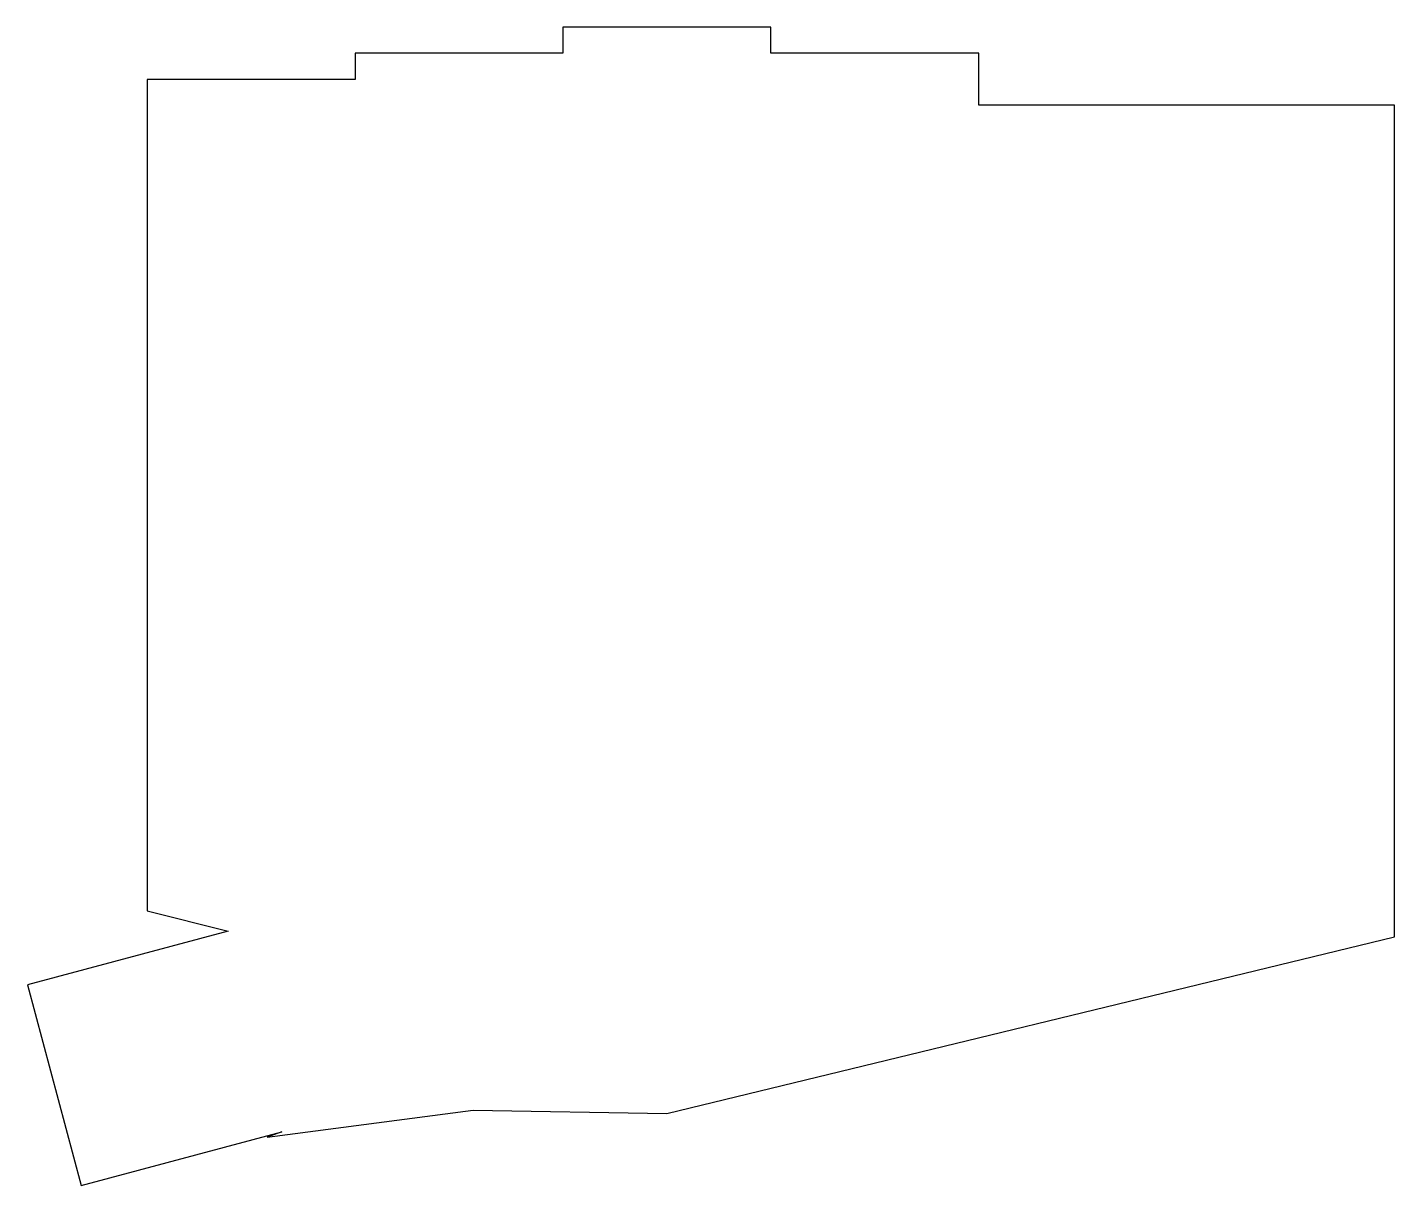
# Model space of a CAD drawing. Header units: millimetres. Extents: x 253 to 374, y -151 to -48.
import ezdxf

# ---------------------------------------------------------------- set-up
doc = ezdxf.new("R2010")
doc.units = ezdxf.units.MM

msp = doc.modelspace()

# ---------------------------------------------------------------- linework, layer by layer
for p, q in [((318.75, -48.31), (300.25, -48.31)), ((300.25, -48.31), (300.25, -50.62)), ((318.75, -50.62), (318.75, -48.31)), ((300.25, -50.62), (281.75, -50.62)), ((281.75, -50.62), (281.75, -52.94)), ((337.25, -50.62), (318.75, -50.62)), ((337.25, -55.25), (337.25, -50.62)), ((281.75, -52.94), (263.25, -52.94)), ((263.25, -52.94), (263.25, -126.94)), ((374.25, -55.25), (337.25, -55.25)), ((374.25, -129.25), (374.25, -55.25)), ((263.25, -126.94), (270.47, -128.74)), ((270.47, -128.74), (252.6, -133.53)), ((309.5, -144.97), (374.25, -129.25)), ((252.6, -133.53), (257.39, -151.4)), ((273.92, -147.09), (292.26, -144.68)), ((292.26, -144.68), (309.5, -144.97)), ((257.39, -151.4), (275.25, -146.61)), ((275.25, -146.61), (273.92, -147.09))]:
    msp.add_line(p, q)

doc.saveas('drawing.dxf')
